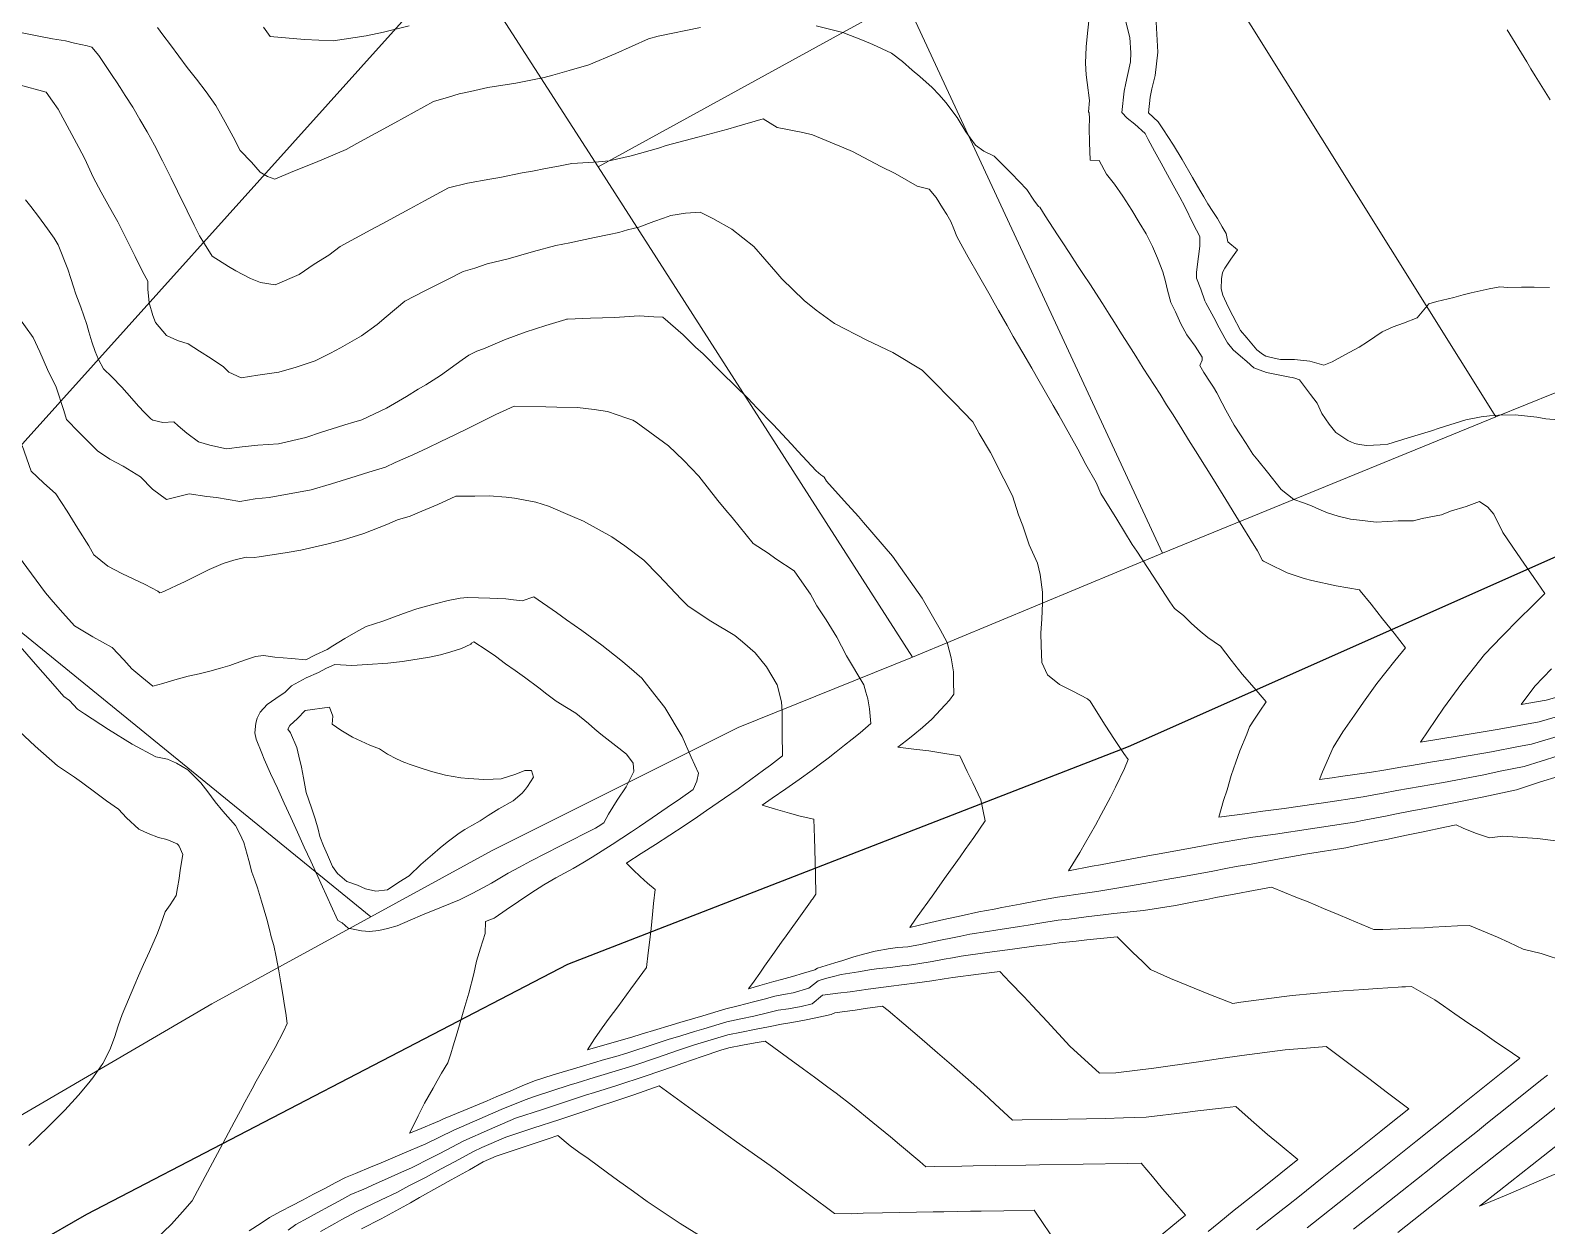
# Model space of a CAD drawing. Header units: inches. Extents: x 11351264 to 11356330, y 6702313 to 6706468.
# Drawn here: x 11354518.1 to 11354918.4, y 6705141.4 to 6705457 of the extents above; entities that cross this region are included whole.
import ezdxf

# ---------------------------------------------------------------- set-up
doc = ezdxf.new("R2010")
doc.units = ezdxf.units.IN
doc.header["$MEASUREMENT"] = 0
doc.layers.add('Shumate_Contours_clip1', color=7, linetype='Continuous', lineweight=0)
doc.layers.add('Shumate_Parcels_clip1', color=7, linetype='Continuous', lineweight=0)
doc.layers.add('Shumate_Streets_clip1', color=7, linetype='Continuous')

msp = doc.modelspace()

# ---------------------------------------------------------------- linework, layer by layer
at = {"layer": 'Shumate_Contours_clip1'}
for points, elevation in [([(11354807.02, 6705460.35), (11354808.42, 6705455.12), (11354808.68, 6705451.13), (11354808.56, 6705448.74), (11354807.77, 6705445.11), (11354807.33, 6705443.13), (11354806.85, 6705441.01), (11354806.24, 6705435.38), (11354807.69, 6705433.82), (11354809.71, 6705432.3), (11354812.44, 6705429.8), (11354813.21, 6705428.24), (11354814.93, 6705425.12), (11354816.65, 6705421.99), (11354818.36, 6705418.87), (11354819.86, 6705416.13), (11354821.59, 6705412.97), (11354822.9, 6705410.57), (11354825.14, 6705406), (11354826.84, 6705402.59), (11354826.86, 6705400.02), (11354826.47, 6705397.34), (11354825.99, 6705393.18), (11354825.99, 6705392.08), (11354825.99, 6705391.72), (11354826, 6705391.63), (11354827.08, 6705388.72), (11354828.18, 6705385.64), (11354828.45, 6705385.11), (11354830.55, 6705381.2), (11354832, 6705378.46), (11354833.45, 6705375.73), (11354834.2, 6705374.51), (11354835.64, 6705372.73), (11354837.62, 6705370.98), (11354839.23, 6705369.58), (11354841.14, 6705367.93), (11354844.45, 6705366.72), (11354845.33, 6705366.52), (11354848.43, 6705365.9), (11354850.59, 6705365.43), (11354851.27, 6705365.36), (11354851.93, 6705365.2), (11354853.19, 6705364.77), (11354854.47, 6705363.01), (11354856.07, 6705360.88), (11354857.87, 6705358.62), (11354859.1, 6705355.85), (11354861.02, 6705353.09), (11354862.79, 6705350.89), (11354864.88, 6705349.43), (11354865.91, 6705348.76), (11354866.86, 6705348.33), (11354867.78, 6705347.94), (11354868.96, 6705347.69), (11354870.96, 6705347.44), (11354874.45, 6705347.57), (11354876.51, 6705347.77), (11354881.88, 6705349.41), (11354887.99, 6705351.28), (11354890.08, 6705351.98), (11354897.1, 6705354.23), (11354901.15, 6705355.02), (11354903.29, 6705355.24), (11354905.68, 6705355.45), (11354910.07, 6705355.55), (11354915.81, 6705354.95), (11354918.21, 6705354.46), (11354921.49, 6705354.22)], 1406), ([(11354513.28, 6705456.93), (11354518.59, 6705455.86), (11354520.82, 6705455.42), (11354524, 6705454.84), (11354527.38, 6705454.24), (11354529.77, 6705453.7), (11354533.15, 6705452.94), (11354534.38, 6705452.56), (11354536.17, 6705450.37), (11354537.79, 6705448.05), (11354539.89, 6705444.86), (11354540.85, 6705443.47), (11354541.79, 6705441.94), (11354543.17, 6705439.84), (11354545.13, 6705436.73), (11354547.05, 6705433.54), (11354548.92, 6705430.27), (11354550.85, 6705426.7), (11354553.03, 6705422.56), (11354555.29, 6705417.99), (11354556.98, 6705414.59), (11354559.48, 6705409.43), (11354561.4, 6705405.57), (11354562.79, 6705402.77), (11354564.09, 6705400.66), (11354566.11, 6705397.39), (11354570.46, 6705394.66), (11354572.39, 6705393.52), (11354576.19, 6705391.53), (11354578.87, 6705390.46), (11354582.7, 6705389.89), (11354589.12, 6705392.59), (11354593.07, 6705395.27), (11354596.9, 6705397.67), (11354599.87, 6705399.97), (11354608, 6705404.39), (11354611.03, 6705405.98), (11354618.25, 6705409.95), (11354622.19, 6705412.01), (11354628.51, 6705415.43), (11354633.49, 6705416.68), (11354639.44, 6705417.77), (11354642.08, 6705418.2), (11354647.92, 6705419.43), (11354650.69, 6705419.82), (11354654.11, 6705420.57), (11354657.54, 6705421.18), (11354661.03, 6705421.87), (11354665.44, 6705422.17), (11354668.12, 6705422.31), (11354670.92, 6705422.55), (11354676.7, 6705423.93), (11354683.97, 6705425.92), (11354685.94, 6705426.62), (11354694.34, 6705428.84), (11354702.29, 6705430.93), (11354704.66, 6705431.63), (11354711.6, 6705433.66), (11354715.24, 6705431.35), (11354722.05, 6705430.06), (11354724.62, 6705429.46), (11354732.84, 6705426.05), (11354735.17, 6705425.08), (11354742.63, 6705421.06), (11354746.43, 6705419.24), (11354752.23, 6705415.89), (11354755.44, 6705415.11), (11354757.29, 6705412.87), (11354758.94, 6705410.19), (11354760.07, 6705408.44), (11354761.09, 6705406.55), (11354761.91, 6705404.61), (11354762.67, 6705402.65), (11354764.32, 6705399.7), (11354765.73, 6705397.18), (11354768.42, 6705392.38), (11354771.47, 6705387.03), (11354772.57, 6705385.08), (11354773.73, 6705383.05), (11354775.99, 6705379.07), (11354777.6, 6705376.24), (11354780.09, 6705371.88), (11354782.47, 6705367.82), (11354783.75, 6705365.63), (11354788.18, 6705358.01), (11354789.62, 6705355.48), (11354792.52, 6705350.27), (11354794.67, 6705346.49), (11354796.76, 6705342.44), (11354799.53, 6705337.66), (11354800.69, 6705334.76), (11354804.91, 6705327.95), (11354809.01, 6705321.32), (11354810.21, 6705319.49), (11354814.51, 6705312.93), (11354818.97, 6705306.12), (11354820.18, 6705304.4), (11354822.55, 6705302.51), (11354824.65, 6705300.4), (11354826.95, 6705298.4), (11354829, 6705296.74), (11354832.29, 6705294.41), (11354835.12, 6705290.76), (11354838.07, 6705287.08), (11354841.21, 6705283.44), (11354844.37, 6705279.73), (11354842.67, 6705277.3), (11354841.33, 6705275.16), (11354840.01, 6705273.18), (11354839.23, 6705271.23), (11354837.38, 6705266.77), (11354836.4, 6705263.79), (11354835.15, 6705260.26), (11354834.07, 6705256.53), (11354833.13, 6705253.7), (11354831.91, 6705249.34), (11354838.75, 6705250.21), (11354843.53, 6705250.87), (11354849.13, 6705251.6), (11354857.54, 6705252.81), (11354859.54, 6705253.09), (11354869.98, 6705254.65), (11354872.78, 6705255.18), (11354875.29, 6705255.62), (11354878.9, 6705256.3), (11354885.04, 6705257.39), (11354891.16, 6705258.47), (11354901.8, 6705260.46), (11354906.14, 6705261.4), (11354912.47, 6705262.64), (11354921.48, 6705265.45)], 1412), ([(11354551.65, 6705457.77), (11354553.05, 6705455.89), (11354555.11, 6705453.19), (11354559.49, 6705447.22), (11354562.01, 6705444.12), (11354564.55, 6705440.81), (11354567.09, 6705437.24), (11354569.51, 6705432.79), (11354571.66, 6705428.9), (11354573.51, 6705425.35), (11354576.49, 6705422.25), (11354578.82, 6705419.62), (11354580.69, 6705418.45), (11354582.61, 6705417.76), (11354587.38, 6705419.74), (11354593.42, 6705422.19), (11354601.5, 6705425.61), (11354604.27, 6705427.13), (11354614.3, 6705432.64), (11354624.54, 6705438.25), (11354628.47, 6705439.36), (11354631.36, 6705440.26), (11354634.27, 6705440.94), (11354638.85, 6705441.93), (11354646.32, 6705443.1), (11354653.8, 6705444.55), (11354656.03, 6705445.18), (11354660.35, 6705446.44), (11354665.51, 6705447.97), (11354672.68, 6705450.89), (11354681.33, 6705454.84), (11354683.85, 6705455.5), (11354695.02, 6705457.83)], 1410), ([(11354579.63, 6705457.86), (11354581.38, 6705455.45), (11354590.48, 6705454.59), (11354598.07, 6705454.3), (11354606.78, 6705455.58), (11354611.34, 6705456.54), (11354618.11, 6705458.21)], 1408), ([(11354725.55, 6705458.22), (11354732.64, 6705456.51), (11354738.23, 6705454.23), (11354740.5, 6705453.3), (11354745.45, 6705451.04), (11354748.36, 6705448.86), (11354750.89, 6705446.56), (11354752.97, 6705444.9), (11354756.16, 6705441.91), (11354758.02, 6705440.05), (11354759.78, 6705438), (11354762.79, 6705434.03), (11354765.05, 6705430.28), (11354767.64, 6705426.77), (11354769.85, 6705425.16), (11354772.53, 6705423.8), (11354775.01, 6705421.4), (11354777.18, 6705419.23), (11354781.21, 6705415.05), (11354783.07, 6705412.24), (11354784.25, 6705410.5), (11354784.65, 6705410.38), (11354786.01, 6705408.03), (11354789.28, 6705403.04), (11354790.55, 6705401.21), (11354792.58, 6705398.11), (11354794.59, 6705394.99), (11354796.17, 6705392.57), (11354797.79, 6705390.08), (11354801.14, 6705384.89), (11354802.92, 6705382.08), (11354804.3, 6705379.89), (11354806.2, 6705376.9), (11354808.09, 6705373.9), (11354809.92, 6705371.02), (11354811.94, 6705367.82), (11354816.36, 6705360.94), (11354818.07, 6705358.21), (11354819.78, 6705355.49), (11354822.07, 6705351.82), (11354823.88, 6705348.92), (11354825.69, 6705346.02), (11354828.5, 6705341.5), (11354830.45, 6705338.45), (11354833.72, 6705333.13), (11354836.37, 6705328.84), (11354840.03, 6705322.87), (11354842.04, 6705319.64), (11354843.44, 6705317.06), (11354843.63, 6705316.93), (11354844.94, 6705316.29), (11354849.89, 6705313.79), (11354854.4, 6705312.31), (11354856.39, 6705311.77), (11354862.88, 6705310.37), (11354868.98, 6705309.31), (11354869.22, 6705309.02), (11354872.05, 6705305.5), (11354875.11, 6705301.69), (11354878.15, 6705297.87), (11354881.18, 6705294.04), (11354878.33, 6705290.57), (11354873.62, 6705284.55), (11354870.09, 6705279.66), (11354867.65, 6705276.27), (11354864.61, 6705271.81), (11354862.04, 6705267.67), (11354859.26, 6705261.29), (11354858.49, 6705259.24), (11354861.79, 6705259.69), (11354863.97, 6705260.01), (11354872.21, 6705261.18), (11354875.41, 6705261.75), (11354879.91, 6705262.5), (11354882.76, 6705262.93), (11354888.32, 6705263.87), (11354893.28, 6705264.69), (11354895.67, 6705265.14), (11354903.85, 6705266.57), (11354910.96, 6705267.96), (11354914.46, 6705268.59), (11354922.97, 6705271.14)], 1410), ([(11354797.53, 6705459.57), (11354797.13, 6705455.43), (11354796.84, 6705452.69), (11354796.64, 6705448.37), (11354796.89, 6705445.28), (11354797.15, 6705443.27), (11354797.75, 6705438.53), (11354797.43, 6705435.57), (11354797.68, 6705435.22), (11354797.72, 6705433.73), (11354797.67, 6705431.3), (11354797.69, 6705427.45), (11354797.88, 6705422.75), (11354800.32, 6705422.64), (11354802.24, 6705419.04), (11354804.31, 6705416.44), (11354806.55, 6705413.29), (11354808.9, 6705409.59), (11354810.86, 6705406.34), (11354812.65, 6705403.33), (11354814.4, 6705400), (11354815.71, 6705396.86), (11354817.1, 6705393.3), (11354817.75, 6705390.75), (11354818.34, 6705388.42), (11354819.18, 6705385.18), (11354820.4, 6705382.75), (11354821.88, 6705379.57), (11354823.46, 6705376.63), (11354823.63, 6705376.35), (11354823.95, 6705375.93), (11354825.66, 6705373.66), (11354827.5, 6705370.73), (11354827.49, 6705369.98), (11354826.85, 6705368.55), (11354827.89, 6705366.68), (11354829.6, 6705364.19), (11354830.47, 6705362.86), (11354831.38, 6705361.3), (11354832.77, 6705358.58), (11354833.72, 6705356.72), (11354835.91, 6705352.84), (11354837.57, 6705350.25), (11354839.05, 6705347.93), (11354840.83, 6705345.13), (11354842.17, 6705343.52), (11354844.7, 6705340.39), (11354848.33, 6705335.79), (11354851.71, 6705333.14), (11354854.23, 6705332.26), (11354856.33, 6705331.49), (11354858.3, 6705330.63), (11354860.54, 6705329.62), (11354863.36, 6705328.77), (11354866.6, 6705327.95), (11354868.97, 6705327.74), (11354871.17, 6705327.45), (11354873.37, 6705327.17), (11354879.26, 6705327.54), (11354883.26, 6705327.56), (11354885.58, 6705328.17), (11354890.68, 6705329.13), (11354893.02, 6705330.13), (11354897.15, 6705331.35), (11354900.71, 6705332.66), (11354902.93, 6705331.19), (11354904.46, 6705329.3), (11354906.83, 6705324.42), (11354910.62, 6705318.92), (11354912.4, 6705316.36), (11354915.02, 6705312.57), (11354917.98, 6705308.35), (11354915.95, 6705306.37), (11354914.51, 6705304.93), (11354911.24, 6705301.71), (11354906.62, 6705297), (11354902.03, 6705292.27), (11354898.07, 6705287.25), (11354896.07, 6705284.67), (11354891.17, 6705278.05), (11354885.08, 6705269.14), (11354895.31, 6705270.76), (11354900.58, 6705271.68), (11354905.84, 6705272.54), (11354916.41, 6705274.43), (11354927.62, 6705277.7)], 1408), ([(11354815.29, 6705459.19), (11354815.75, 6705451.32), (11354815.03, 6705445.12), (11354814.21, 6705441.59), (11354813.77, 6705439.43), (11354813.3, 6705435.23), (11354815.87, 6705432.92), (11354817.28, 6705430.79), (11354818.39, 6705429.05), (11354819.89, 6705426.77), (11354822.19, 6705422.93), (11354824.92, 6705418.15), (11354826.83, 6705414.85), (11354827.88, 6705413.06), (11354829, 6705411.27), (11354830.33, 6705409.22), (11354831.48, 6705407.35), (11354832.78, 6705405.15), (11354833.8, 6705403.41), (11354834.23, 6705401.19), (11354836.83, 6705399.09), (11354835.07, 6705396.65), (11354833.44, 6705394.27), (11354832.85, 6705393.11), (11354832.54, 6705391.45), (11354832.48, 6705388.81), (11354832.91, 6705387.1), (11354834.36, 6705384.08), (11354835.6, 6705381.65), (11354837.58, 6705377.78), (11354839.27, 6705375.83), (11354840.61, 6705374.28), (11354841.92, 6705372.73), (11354843.41, 6705371.53), (11354844.24, 6705371.05), (11354846.83, 6705370.37), (11354848.17, 6705370.16), (11354851.81, 6705370.16), (11354855.94, 6705369.73), (11354859.61, 6705368.63), (11354861.78, 6705369.53), (11354865.15, 6705371.34), (11354868.92, 6705373.39), (11354871.08, 6705374.83), (11354874.96, 6705377.47), (11354877.94, 6705378.72), (11354880.63, 6705379.75), (11354884.23, 6705381.16), (11354887.27, 6705384.87), (11354889.46, 6705385.42), (11354893.93, 6705386.53), (11354896.41, 6705387.25), (11354898.49, 6705387.76), (11354903.21, 6705388.79), (11354906.05, 6705389.33), (11354908.2, 6705389.18), (11354911.81, 6705389.24), (11354915.12, 6705389.22), (11354919.19, 6705389.15)], 1404), ([(11354907.99, 6705457.17), (11354913.17, 6705448.7), (11354914.26, 6705446.9), (11354915.42, 6705444.99), (11354919.33, 6705438.66)], 1402), ([(11354515.12, 6705442.67), (11354522.29, 6705440.75), (11354523.96, 6705438.37), (11354525.46, 6705436.21), (11354528.46, 6705430.7), (11354530.88, 6705426.11), (11354532.45, 6705423.1), (11354534.69, 6705418.25), (11354536.81, 6705414.31), (11354538.53, 6705411.12), (11354539.76, 6705408.93), (11354541.17, 6705406.47), (11354543.33, 6705402.27), (11354545.75, 6705397.36), (11354547.75, 6705393.41), (11354549.14, 6705390.85), (11354549.1, 6705388.73), (11354549.44, 6705385.09), (11354550.46, 6705381.72), (11354551.16, 6705379.9), (11354554.08, 6705376.47), (11354557, 6705375.12), (11354559.79, 6705374.29), (11354562.78, 6705372.33), (11354565.88, 6705370.44), (11354569.06, 6705368.18), (11354570.47, 6705366.75), (11354573.77, 6705365.27), (11354578.2, 6705365.98), (11354583.69, 6705366.75), (11354588.25, 6705368.14), (11354593.33, 6705369.79), (11354597.38, 6705371.84), (11354600.03, 6705373.2), (11354605.54, 6705376.37), (11354609.65, 6705379.39), (11354612.07, 6705381.44), (11354617, 6705385.51), (11354622.04, 6705388.17), (11354628.4, 6705391.32), (11354632.35, 6705393.4), (11354635.44, 6705394.26), (11354638.69, 6705395.43), (11354644.29, 6705396.74), (11354650.94, 6705398.69), (11354656.84, 6705400.23), (11354660.5, 6705400.98), (11354663.37, 6705401.57), (11354667.07, 6705402.37), (11354670.89, 6705403.15), (11354673.46, 6705403.68), (11354675.75, 6705404.33), (11354678.76, 6705405.09), (11354682.68, 6705406.54), (11354685.23, 6705407.47), (11354687.18, 6705408.16), (11354691.06, 6705408.81), (11354694.92, 6705409), (11354698.31, 6705407.34), (11354703.32, 6705404.52), (11354709.15, 6705399.95), (11354714.91, 6705393.26), (11354716.5, 6705391.41), (11354722.37, 6705385.68), (11354725.53, 6705383.17), (11354730.41, 6705379.63), (11354738.93, 6705375.2), (11354745.77, 6705371.96), (11354753.58, 6705367.32), (11354757.15, 6705363.7), (11354760.45, 6705360.37), (11354762.08, 6705358.7), (11354766.89, 6705353.64), (11354768.57, 6705350.59), (11354771.57, 6705345.57), (11354775.12, 6705338.63), (11354777.36, 6705334.18), (11354778.96, 6705329.13), (11354780.09, 6705326.23), (11354781.82, 6705321.19), (11354784, 6705316.36), (11354784.68, 6705313.37), (11354785.32, 6705308.73), (11354785.31, 6705305.81), (11354785.15, 6705301.67), (11354784.89, 6705297.84), (11354785.01, 6705294.6), (11354785.12, 6705290.13), (11354786.63, 6705286.9), (11354789.82, 6705284.34), (11354793.31, 6705282.58), (11354797.21, 6705280.54), (11354797.89, 6705279.95), (11354799.47, 6705277.37), (11354801.88, 6705273.57), (11354804.31, 6705269.83), (11354806.78, 6705266.15), (11354807.93, 6705264.55), (11354807.01, 6705262.16), (11354804.59, 6705257.26), (11354803.27, 6705254.61), (11354800.81, 6705250), (11354799.31, 6705247.21), (11354796.7, 6705242.63), (11354795.14, 6705239.96), (11354792.19, 6705235.12), (11354798.4, 6705236.32), (11354800.63, 6705236.73), (11354807.53, 6705238.04), (11354813.17, 6705239.07), (11354816.66, 6705239.73), (11354825.79, 6705241.42), (11354831.94, 6705242.52), (11354838.19, 6705243.55), (11354840.83, 6705244), (11354846.81, 6705244.82), (11354856.09, 6705246.19), (11354867.71, 6705248), (11354870.22, 6705248.5), (11354873.04, 6705249.03), (11354876.31, 6705249.68), (11354878.37, 6705250.07), (11354882.38, 6705250.87), (11354887.69, 6705251.89), (11354893.03, 6705252.91), (11354901.8, 6705254.66), (11354910.42, 6705256.51), (11354916.57, 6705258.51), (11354921.73, 6705260.12)], 1414), ([(11354516.86, 6705412.31), (11354518.24, 6705410.51), (11354520.29, 6705407.86), (11354522.63, 6705404.63), (11354524.4, 6705402.17), (11354525.49, 6705400.45), (11354528.02, 6705394.01), (11354528.77, 6705391.52), (11354529.49, 6705389.3), (11354530.11, 6705387.39), (11354531.41, 6705383.94), (11354532.98, 6705379.35), (11354533.55, 6705377.4), (11354534.34, 6705374.78), (11354535.21, 6705372.25), (11354536.14, 6705370.17), (11354537.46, 6705367.63), (11354539.66, 6705365.53), (11354542.24, 6705362.81), (11354543.61, 6705361.3), (11354546.79, 6705357.77), (11354548.2, 6705356.2), (11354549.91, 6705354.43), (11354550.42, 6705354.12), (11354553.12, 6705353.51), (11354555.96, 6705353.66), (11354557.12, 6705352.6), (11354559.38, 6705350.67), (11354562.46, 6705348.44), (11354565.45, 6705347.51), (11354569.87, 6705346.59), (11354574.02, 6705347.06), (11354578.17, 6705347.5), (11354583.6, 6705347.89), (11354590.84, 6705349.53), (11354595.01, 6705350.92), (11354599.24, 6705352.25), (11354601.17, 6705352.86), (11354603.49, 6705353.57), (11354605.58, 6705354.23), (11354612.16, 6705357.33), (11354617.38, 6705360.4), (11354620.46, 6705362.28), (11354622.52, 6705363.48), (11354626.39, 6705365.9), (11354632.07, 6705370.04), (11354633.83, 6705371.3), (11354636, 6705372.38), (11354637.72, 6705372.99), (11354643.3, 6705375.36), (11354648.78, 6705377.38), (11354654.2, 6705379.15), (11354659.46, 6705380.71), (11354659.66, 6705380.76), (11354659.95, 6705380.8), (11354665.99, 6705381.08), (11354672.37, 6705381.25), (11354678.82, 6705381.66), (11354682.68, 6705381.36), (11354685.07, 6705381.33), (11354690.46, 6705376.68), (11354693.75, 6705373.41), (11354695.73, 6705371.59), (11354700.67, 6705366.64), (11354707.58, 6705359.85), (11354709.92, 6705357.36), (11354714.25, 6705352.95), (11354719.04, 6705347.77), (11354720.74, 6705345.94), (11354725.55, 6705340.73), (11354726.79, 6705339.7), (11354727.34, 6705339.35), (11354727.68, 6705339.03), (11354728.29, 6705338.05), (11354732.94, 6705332.83), (11354736.74, 6705328.71), (11354738.08, 6705327.12), (11354745.68, 6705318.18), (11354753.58, 6705307.14), (11354758.27, 6705298.83), (11354760.19, 6705295.43), (11354761.22, 6705291.41), (11354761.78, 6705287.63), (11354761.81, 6705284.99), (11354761.88, 6705281.78), (11354760.75, 6705280.19), (11354759.63, 6705278.92), (11354756.14, 6705275.16), (11354753.63, 6705273.01), (11354751.06, 6705270.88), (11354749.41, 6705269.57), (11354747.09, 6705267.74), (11354751.35, 6705267.27), (11354755.33, 6705266.83), (11354759.56, 6705266.15), (11354763.49, 6705265.49), (11354765.46, 6705261.34), (11354766.91, 6705258.36), (11354769.07, 6705253.85), (11354770.19, 6705248.3), (11354767.17, 6705243.96), (11354764.94, 6705240.79), (11354763.56, 6705238.85), (11354759.93, 6705233.74), (11354758.22, 6705231.33), (11354756.62, 6705229.08), (11354755.01, 6705226.83), (11354753.4, 6705224.58), (11354751.8, 6705222.33), (11354750.26, 6705220.17), (11354754.68, 6705221.21), (11354759.29, 6705222.26), (11354763.88, 6705223.29), (11354768.47, 6705224.29), (11354772.57, 6705224.99), (11354774.55, 6705225.41), (11354779.46, 6705226.37), (11354784.36, 6705227.29), (11354789.27, 6705228.18), (11354796.59, 6705229.27), (11354799.7, 6705229.66), (11354804.93, 6705230.59), (11354812.6, 6705231.85), (11354817.46, 6705232.71), (11354823.08, 6705233.68), (11354830.33, 6705235.08), (11354833.72, 6705235.71), (11354836.49, 6705236.23), (11354840.37, 6705236.93), (11354842.69, 6705237.33), (11354847.85, 6705238.26), (11354855.28, 6705239.6), (11354865.4, 6705241.24), (11354867.73, 6705241.72), (11354870.75, 6705242.32), (11354873.78, 6705242.95), (11354876.1, 6705243.41), (11354881.45, 6705244.51), (11354885.86, 6705245.43), (11354891.51, 6705246.62), (11354894.55, 6705247.26), (11354896.37, 6705246.38), (11354899.62, 6705245.09), (11354903.31, 6705243.84), (11354906.85, 6705244.25), (11354915.97, 6705243.65), (11354922.16, 6705242.84)], 1416), ([(11354512.74, 6705384.42), (11354518.84, 6705375.92), (11354520.6, 6705372.18), (11354522.65, 6705367.48), (11354524.89, 6705362.83), (11354526.91, 6705356.63), (11354527.63, 6705354.3), (11354530.95, 6705350.95), (11354532.68, 6705349.17), (11354534.27, 6705347.58), (11354535.8, 6705346.02), (11354539.07, 6705343.82), (11354542.57, 6705341.94), (11354547.15, 6705339.14), (11354550.39, 6705335.9), (11354554.08, 6705333.14), (11354560.04, 6705334.65), (11354564.71, 6705333.96), (11354567.25, 6705333.67), (11354573.41, 6705332.67), (11354577.5, 6705333.32), (11354581.19, 6705333.73), (11354592.27, 6705335.72), (11354597.59, 6705337.32), (11354602.73, 6705338.85), (11354607.43, 6705340.42), (11354611.87, 6705341.75), (11354614.45, 6705342.93), (11354619.11, 6705345), (11354623.03, 6705346.85), (11354626.28, 6705348.39), (11354630.34, 6705350.37), (11354633.43, 6705351.81), (11354635.92, 6705353.02), (11354641.02, 6705355.65), (11354645.87, 6705357.83), (11354654.21, 6705357.6), (11354657.12, 6705357.51), (11354662.59, 6705357.44), (11354666.99, 6705356.91), (11354670.44, 6705356.4), (11354675.62, 6705354.61), (11354677.13, 6705354.1), (11354678.03, 6705353.58), (11354686.57, 6705347.32), (11354690.55, 6705343.56), (11354694.61, 6705339.29), (11354699.63, 6705332.94), (11354701.75, 6705330.39), (11354703.37, 6705328.42), (11354708.92, 6705321.52), (11354712.87, 6705319.03), (11354714.94, 6705317.54), (11354719.72, 6705314.3), (11354721.79, 6705311.4), (11354724.04, 6705308.14), (11354725.78, 6705305.14), (11354728.19, 6705301.44), (11354731.03, 6705296.79), (11354732.27, 6705294.45), (11354733.59, 6705291.9), (11354738.15, 6705284.25), (11354738.66, 6705282.32), (11354739.17, 6705280.56), (11354739.62, 6705277.91), (11354739.97, 6705274.06), (11354737.22, 6705271.6), (11354735.03, 6705269.86), (11354733.06, 6705268.31), (11354730.87, 6705266.56), (11354728.74, 6705264.91), (11354726.73, 6705263.38), (11354724.54, 6705261.71), (11354721.04, 6705259.22), (11354717.52, 6705256.75), (11354713.97, 6705254.3), (11354711.27, 6705252.47), (11354714.8, 6705251.39), (11354718.49, 6705250.32), (11354721.33, 6705249.59), (11354724.96, 6705248.75), (11354725.15, 6705243.84), (11354725.32, 6705237.6), (11354725.41, 6705233.95), (11354725.47, 6705228.97), (11354724.57, 6705227.69), (11354724.37, 6705227.42), (11354724.05, 6705226.97), (11354721.86, 6705223.88), (11354717.66, 6705217.98), (11354716.45, 6705216.27), (11354714.16, 6705213.06), (11354711.93, 6705209.92), (11354710.66, 6705208.13), (11354709.16, 6705206.04), (11354707.72, 6705204.01), (11354710.7, 6705204.87), (11354713.8, 6705205.75), (11354714.37, 6705205.88), (11354716.39, 6705206.45), (11354719.31, 6705207.26), (11354722.24, 6705208.09), (11354725.18, 6705208.97), (11354725.9, 6705209.39), (11354730.48, 6705210.83), (11354732.61, 6705211.46), (11354735.52, 6705212.45), (11354738.09, 6705213.17), (11354741.11, 6705213.94), (11354745.08, 6705214.6), (11354747.09, 6705214.86), (11354749.8, 6705215.1), (11354753.09, 6705215.68), (11354758.4, 6705216.79), (11354761.6, 6705217.47), (11354763.73, 6705217.87), (11354766.15, 6705218.38), (11354770.79, 6705219.09), (11354773, 6705219.46), (11354779.29, 6705220.4), (11354781.55, 6705220.79), (11354784.59, 6705221.29), (11354789.5, 6705222.06), (11354792.38, 6705222.4), (11354796.82, 6705223), (11354802.05, 6705223.58), (11354804.15, 6705223.85), (11354811.95, 6705224.67), (11354820.4, 6705225.99), (11354822.61, 6705226.41), (11354825.72, 6705227.03), (11354828.74, 6705227.6), (11354831.04, 6705228.05), (11354836.36, 6705229.06), (11354841.04, 6705229.95), (11354845.77, 6705230.85), (11354852.67, 6705228.04), (11354855.44, 6705226.9), (11354859.51, 6705225.21), (11354863.35, 6705223.61), (11354866.29, 6705222.37), (11354871.28, 6705220.25), (11354871.92, 6705219.97), (11354872.77, 6705219.6), (11354875.15, 6705219.68), (11354879.26, 6705219.83), (11354882.6, 6705219.98), (11354886.15, 6705220.11), (11354888.33, 6705220.22), (11354891.61, 6705220.42), (11354894.9, 6705220.62), (11354898.08, 6705220.72), (11354905.42, 6705217.62), (11354908.5, 6705216.25), (11354912.24, 6705214.45), (11354916.96, 6705213.26), (11354923.42, 6705211.22)], 1418), ([(11354515.95, 6705347.45), (11354518.36, 6705340.64), (11354521.59, 6705337.56), (11354524.84, 6705334.68), (11354527.86, 6705330.11), (11354530.68, 6705325.5), (11354533.55, 6705320.91), (11354534.87, 6705318.58), (11354538.57, 6705315.6), (11354542.28, 6705313.65), (11354548.42, 6705310.76), (11354551.79, 6705308.96), (11354552.26, 6705308.53), (11354552.66, 6705308.65), (11354553.11, 6705308.8), (11354553.73, 6705309.08), (11354556.65, 6705310.5), (11354558.78, 6705311.43), (11354565.34, 6705314.69), (11354568.99, 6705316.3), (11354571.83, 6705317.14), (11354575.09, 6705317.92), (11354577.17, 6705317.85), (11354578.52, 6705318.04), (11354585.9, 6705319.19), (11354589.56, 6705319.8), (11354596.37, 6705321.38), (11354600.77, 6705322.54), (11354606.11, 6705324.22), (11354612.2, 6705326.57), (11354615.08, 6705327.76), (11354618.39, 6705328.79), (11354621.42, 6705330.11), (11354625.72, 6705331.86), (11354630.42, 6705334.02), (11354632.7, 6705334.04), (11354635.48, 6705334.08), (11354639.24, 6705334.11), (11354643.69, 6705333.81), (11354645.91, 6705333.52), (11354651.53, 6705332.49), (11354654.87, 6705331.39), (11354661.25, 6705328.69), (11354664.16, 6705327.47), (11354671.61, 6705323.35), (11354675.04, 6705320.97), (11354680.1, 6705317.13), (11354683.94, 6705313.21), (11354690.02, 6705306.75), (11354691.78, 6705304.99), (11354697.8, 6705301.01), (11354704.07, 6705297.27), (11354706.16, 6705295.59), (11354709.46, 6705292.69), (11354712.49, 6705289.03), (11354715.28, 6705284.26), (11354716.44, 6705279.72), (11354716.62, 6705277.08), (11354716.6, 6705271.37), (11354716.69, 6705265.46), (11354713.51, 6705263.06), (11354711.68, 6705261.67), (11354708.36, 6705259.23), (11354705.01, 6705256.8), (11354701.39, 6705254.3), (11354696.59, 6705251.04), (11354694.2, 6705249.39), (11354690.68, 6705247.01), (11354686.92, 6705244.55), (11354683.14, 6705242.1), (11354679.35, 6705239.67), (11354675.57, 6705237.27), (11354675.54, 6705237.25), (11354675.46, 6705237.2), (11354675.49, 6705237.16), (11354677.23, 6705235.39), (11354679.08, 6705233.61), (11354681.02, 6705231.86), (11354683.05, 6705230.16), (11354682.64, 6705226.49), (11354682.36, 6705223.61), (11354681.97, 6705219.94), (11354681.54, 6705216.19), (11354681.24, 6705213.44), (11354680.76, 6705209.64), (11354677.89, 6705205.64), (11354676.68, 6705203.96), (11354673.25, 6705199.19), (11354670.95, 6705196.21), (11354669.03, 6705193.65), (11354667.06, 6705190.75), (11354665.17, 6705187.85), (11354671.05, 6705189.54), (11354676.93, 6705191.25), (11354679.36, 6705192.04), (11354683.47, 6705193.25), (11354686.42, 6705194.14), (11354689.56, 6705195.07), (11354693.5, 6705196.24), (11354695.66, 6705196.88), (11354701.76, 6705198.67), (11354705, 6705199.45), (11354709, 6705200.52), (11354711.82, 6705201.26), (11354714.67, 6705202.01), (11354717.49, 6705202.55), (11354719.51, 6705202.93), (11354723.62, 6705204.12), (11354726.13, 6705206.1), (11354728.04, 6705206.68), (11354730.12, 6705207.22), (11354732.15, 6705207.76), (11354734.48, 6705208.1), (11354736.76, 6705208.45), (11354740.15, 6705209.05), (11354742.16, 6705209.3), (11354745.17, 6705209.64), (11354748.24, 6705210.01), (11354749.55, 6705210.14), (11354752.44, 6705210.57), (11354756.19, 6705211.18), (11354759.38, 6705211.8), (11354761.58, 6705212.18), (11354763.89, 6705212.61), (11354770.7, 6705213.58), (11354777.43, 6705214.49), (11354784.27, 6705215.38), (11354786.31, 6705215.61), (11354789.73, 6705216.09), (11354794.17, 6705216.56), (11354797.06, 6705216.9), (11354805.01, 6705217.69), (11354809.21, 6705213.55), (11354811.7, 6705211.21), (11354813.85, 6705209.12), (11354819.12, 6705206.73), (11354821.46, 6705205.69), (11354827.27, 6705203.4), (11354829.21, 6705202.6), (11354835.55, 6705200.14), (11354837.68, 6705200.44), (11354842.44, 6705201.07), (11354849.14, 6705201.97), (11354851.22, 6705202.18), (11354856.93, 6705202.76), (11354862.53, 6705203.23), (11354864.71, 6705203.41), (11354870.14, 6705203.79), (11354873.79, 6705204.07), (11354879.18, 6705204.44), (11354880.2, 6705204.48), (11354881.11, 6705204.52), (11354882.72, 6705204.63), (11354888.92, 6705201.05), (11354891.21, 6705199.46), (11354894.18, 6705197.39), (11354897.89, 6705194.86), (11354900.88, 6705192.85), (11354904.55, 6705190.25), (11354909.37, 6705187.01), (11354911.34, 6705185.71), (11354909.5, 6705184.21), (11354901.59, 6705177.82), (11354895.45, 6705172.9), (11354892.92, 6705170.86), (11354883.89, 6705163.66), (11354874.68, 6705156.31), (11354871.04, 6705153.42), (11354865.76, 6705149.22), (11354856.83, 6705142.15), (11354855.23, 6705140.9)], 1420), ([(11354514.94, 6705318.19), (11354518.42, 6705313.53), (11354522.14, 6705308.54), (11354524.17, 6705306.14), (11354526.67, 6705303.22), (11354529.73, 6705299.84), (11354534.58, 6705296.87), (11354539.73, 6705294.07), (11354542.83, 6705290.86), (11354544.88, 6705288.49), (11354547.52, 6705286.26), (11354550.43, 6705283.93), (11354553.05, 6705284.61), (11354555.68, 6705285.39), (11354559.79, 6705286.5), (11354562.64, 6705287.16), (11354565.49, 6705287.86), (11354568.32, 6705288.61), (11354570.8, 6705289.34), (11354572.2, 6705289.83), (11354575.44, 6705291.03), (11354577.52, 6705291.68), (11354579.63, 6705291.96), (11354582.63, 6705291.58), (11354587.07, 6705291.18), (11354590.87, 6705290.87), (11354593.42, 6705292.13), (11354596.46, 6705293.59), (11354597.93, 6705294.52), (11354601.17, 6705296.51), (11354604.07, 6705298.18), (11354606.8, 6705299.63), (11354611.15, 6705301.04), (11354614.22, 6705302.17), (11354617.59, 6705303.43), (11354620.14, 6705304.34), (11354623.02, 6705305.12), (11354625.02, 6705305.64), (11354628.41, 6705306.49), (11354631.56, 6705307.16), (11354633.51, 6705307.31), (11354636.4, 6705307.25), (11354639.43, 6705307.11), (11354643.63, 6705306.91), (11354645.66, 6705306.66), (11354647.91, 6705306.4), (11354651.07, 6705307.45), (11354657.01, 6705303.36), (11354659.68, 6705301.43), (11354663.72, 6705298.55), (11354668.94, 6705294.68), (11354674.01, 6705290.72), (11354676.16, 6705288.93), (11354679.56, 6705285.98), (11354683.01, 6705281.63), (11354685.63, 6705278.29), (11354690.17, 6705270.64), (11354692.58, 6705265.12), (11354694.46, 6705260.95), (11354694.09, 6705258.78), (11354693.08, 6705256.64), (11354689.73, 6705254.26), (11354686.25, 6705251.83), (11354682.23, 6705249.12), (11354678.94, 6705246.87), (11354676.8, 6705245.44), (11354671.75, 6705242.04), (11354666.42, 6705238.76), (11354663.94, 6705237.27), (11354661.45, 6705235.75), (11354656.88, 6705233.25), (11354653.63, 6705231.4), (11354650.28, 6705229.22), (11354646.99, 6705227.02), (11354643.75, 6705224.81), (11354640.86, 6705222.79), (11354640.58, 6705222.64), (11354638.26, 6705221.79), (11354638.15, 6705218.54), (11354636.93, 6705214.68), (11354635.92, 6705211.25), (11354635.2, 6705207.96), (11354633.83, 6705202.8), (11354632.84, 6705199.32), (11354631.61, 6705195.11), (11354630.81, 6705192.38), (11354629.77, 6705188.93), (11354629.09, 6705186.8), (11354628.34, 6705184.46), (11354626.69, 6705181.71), (11354625.51, 6705179.68), (11354624.41, 6705177.77), (11354622.19, 6705173.77), (11354620.52, 6705170.43), (11354619.13, 6705167.7), (11354618.23, 6705165.89), (11354620.23, 6705166.7), (11354626.12, 6705169.08), (11354627.22, 6705169.62), (11354632.51, 6705171.82), (11354638.75, 6705174.43), (11354641.06, 6705175.42), (11354644.99, 6705177.06), (11354647.98, 6705178.32), (11354651.23, 6705179.68), (11354656.1, 6705181.3), (11354663.85, 6705183.55), (11354669.73, 6705185.28), (11354672.66, 6705186.15), (11354675.62, 6705187.03), (11354683.07, 6705189.44), (11354686.48, 6705190.6), (11354689.8, 6705191.6), (11354693.45, 6705192.72), (11354695.9, 6705193.45), (11354701.99, 6705195.24), (11354705.65, 6705196.03), (11354709.14, 6705196.78), (11354712.41, 6705197.57), (11354715.54, 6705198.31), (11354718.24, 6705198.72), (11354721.59, 6705199.3), (11354724.52, 6705200.05), (11354727.25, 6705202.34), (11354731.3, 6705202.82), (11354734.58, 6705203.15), (11354739.32, 6705203.9), (11354743.31, 6705204.45), (11354745.34, 6705204.68), (11354748.12, 6705205), (11354752.2, 6705205.56), (11354756.08, 6705206.1), (11354759.36, 6705206.59), (11354761.68, 6705206.98), (11354768.45, 6705207.85), (11354774.05, 6705208.53), (11354776.73, 6705205.76), (11354780.41, 6705201.95), (11354782.72, 6705199.47), (11354786.58, 6705195.31), (11354792.54, 6705188.85), (11354800.33, 6705181.68), (11354804.66, 6705181.78), (11354814.67, 6705182.99), (11354826.5, 6705184.74), (11354832.35, 6705185.57), (11354837.96, 6705186.38), (11354849.42, 6705187.83), (11354857.21, 6705188.52), (11354860.2, 6705188.75), (11354864.79, 6705185.34), (11354866.89, 6705183.74), (11354871.49, 6705180.27), (11354876.41, 6705176.55), (11354882.03, 6705172.31), (11354876.96, 6705168.24), (11354874.68, 6705166.41), (11354868.08, 6705161.13), (11354861.82, 6705156.14), (11354859.18, 6705154.03), (11354853.16, 6705149.26), (11354850.25, 6705146.95), (11354848.29, 6705145.42), (11354841.8, 6705140.34)], 1422), ([(11354514.85, 6705295), (11354519.44, 6705289.73), (11354521.38, 6705287.49), (11354524.07, 6705284.47), (11354526.94, 6705281.13), (11354528.42, 6705280.11), (11354530.58, 6705277.82), (11354532.44, 6705276.62), (11354538.72, 6705272.45), (11354544.99, 6705268.58), (11354551.21, 6705265.2), (11354554.34, 6705264.58), (11354556.66, 6705263.52), (11354559.66, 6705261.76), (11354563.11, 6705258.36), (11354565, 6705255.97), (11354566.92, 6705253.31), (11354568.95, 6705250.89), (11354572.26, 6705247.06), (11354573.44, 6705244.94), (11354574.48, 6705242.63), (11354575.76, 6705237.83), (11354576.61, 6705234.74), (11354577.35, 6705232.63), (11354578.07, 6705230.63), (11354579.14, 6705227.11), (11354580.53, 6705222.4), (11354581.23, 6705219.63), (11354581.69, 6705217.73), (11354582.39, 6705215.39), (11354583.03, 6705212.41), (11354583.68, 6705208.73), (11354584.23, 6705205.54), (11354584.75, 6705202.49), (11354585.23, 6705199.58), (11354585.59, 6705197.57), (11354585.91, 6705194.84), (11354584.91, 6705192.71), (11354582.71, 6705188.45), (11354580.26, 6705184.05), (11354577.69, 6705179.59), (11354576.64, 6705177.56), (11354574.76, 6705174.06), (11354573.6, 6705171.89), (11354571.94, 6705168.75), (11354569.73, 6705164.61), (11354567.51, 6705160.48), (11354564.26, 6705154.45), (11354560.8, 6705148.01), (11354558.29, 6705145.06), (11354555.39, 6705141.88), (11354551.2, 6705137.84)], 1424), ([(11354919.67, 6705288.49), (11354915.32, 6705283.93), (11354911.67, 6705279.05), (11354918.33, 6705280.17), (11354921.73, 6705281.17)], 1406), ([(11354513.71, 6705273.36), (11354519.39, 6705268.05), (11354525.27, 6705262.85), (11354529.8, 6705259.84), (11354531.57, 6705258.5), (11354535.76, 6705255.43), (11354538.18, 6705253.63), (11354541.34, 6705251.39), (11354543.51, 6705249.08), (11354546.74, 6705246.13), (11354549.23, 6705244.95), (11354551.97, 6705243.94), (11354554.16, 6705243.39), (11354556.85, 6705242.25), (11354557.11, 6705241.97), (11354557.42, 6705241.61), (11354558.36, 6705239.45), (11354557.65, 6705235.32), (11354557.37, 6705233.12), (11354556.94, 6705230.66), (11354556.61, 6705228.66), (11354555.06, 6705226.16), (11354553.67, 6705224.28), (11354552.56, 6705221.01), (11354551.72, 6705218.65), (11354549.54, 6705213.79), (11354548.01, 6705210.42), (11354546.62, 6705207.41), (11354545.67, 6705205.15), (11354542.37, 6705197.17), (11354541.25, 6705194.24), (11354540.33, 6705191.11), (11354539.12, 6705187.84), (11354537.22, 6705184.26), (11354534.81, 6705180.78), (11354534.34, 6705180.12), (11354534.28, 6705180.1), (11354533.96, 6705179.72), (11354530.85, 6705175.91), (11354527.21, 6705171.95), (11354523.42, 6705168.13), (11354519.59, 6705164.36), (11354517.71, 6705162.65)], 1426), ([(11354575.91, 6705140.04), (11354579.01, 6705142.13), (11354581.21, 6705143.64), (11354584.32, 6705145.23), (11354587.06, 6705146.7), (11354590, 6705148.2), (11354592.9, 6705149.77), (11354595.66, 6705151.18), (11354598.74, 6705152.83), (11354601.33, 6705154.16), (11354603.98, 6705155.2), (11354608.06, 6705156.96), (11354610.14, 6705157.78), (11354616.31, 6705160.38), (11354622.51, 6705163.03), (11354629.92, 6705166.68), (11354636.78, 6705169.64), (11354642.44, 6705172.07), (11354648.7, 6705174.71), (11354651.19, 6705175.53), (11354655.82, 6705177.07), (11354660.39, 6705178.58), (11354662.5, 6705179.19), (11354666.99, 6705180.54), (11354674.3, 6705182.75), (11354677.41, 6705183.77), (11354683.38, 6705185.76), (11354689.25, 6705187.75), (11354693.42, 6705189.19), (11354696.13, 6705190.02), (11354702.23, 6705191.85), (11354705.89, 6705192.57), (11354709.33, 6705193.23), (11354713.41, 6705194.03), (11354716.39, 6705194.68), (11354719.1, 6705195.08), (11354722.49, 6705195.74), (11354725.48, 6705196.34), (11354729.52, 6705197.18), (11354730.49, 6705197.64), (11354732.43, 6705197.89), (11354735.82, 6705198.38), (11354738.49, 6705198.74), (11354743.09, 6705199.36), (11354744.57, 6705198.22), (11354752.82, 6705191.21), (11354757.64, 6705187.09), (11354761.28, 6705183.9), (11354762.8, 6705182.58), (11354764.95, 6705180.67), (11354767.98, 6705178), (11354769.81, 6705176.3), (11354772.75, 6705173.61), (11354777.43, 6705169.34), (11354779.99, 6705169.38), (11354787.69, 6705169.51), (11354791.99, 6705169.58), (11354801.83, 6705169.76), (11354806.69, 6705169.9), (11354812.66, 6705170.07), (11354823, 6705171.33), (11354826.32, 6705171.72), (11354833.37, 6705172.55), (11354836.37, 6705172.91), (11354840.4, 6705169.31), (11354844.72, 6705165.55), (11354848.03, 6705162.81), (11354852.72, 6705158.9), (11354843.72, 6705151.73), (11354837.49, 6705146.81), (11354835.92, 6705145.5), (11354831.89, 6705142.19), (11354829.08, 6705139.9)], 1424), ([(11354586.16, 6705140.24), (11354588.16, 6705141.72), (11354591.45, 6705143.49), (11354593.85, 6705144.83), (11354597.08, 6705146.57), (11354599.56, 6705147.93), (11354602.73, 6705149.63), (11354606.14, 6705151.09), (11354609.4, 6705152.6), (11354612.44, 6705153.89), (11354616.07, 6705155.57), (11354618.75, 6705156.72), (11354623.91, 6705159.39), (11354626.21, 6705160.51), (11354632.51, 6705163.85), (11354639.33, 6705166.86), (11354646.18, 6705169.79), (11354653.29, 6705172.1), (11354655.46, 6705172.82), (11354660.41, 6705174.46), (11354664.66, 6705175.86), (11354667.04, 6705176.58), (11354672.96, 6705178.42), (11354680.45, 6705180.94), (11354687.94, 6705183.49), (11354690.39, 6705184.34), (11354695.44, 6705186.08), (11354700.37, 6705187.79), (11354702.47, 6705188.42), (11354706.13, 6705189.1), (11354709.5, 6705189.71), (11354712.14, 6705190.19), (11354717.98, 6705185.87), (11354722.26, 6705182.78), (11354725.17, 6705180.68), (11354728.67, 6705178.05), (11354730.85, 6705176.39), (11354735.17, 6705173.04), (11354740.52, 6705168.7), (11354745.18, 6705164.86), (11354747.56, 6705162.87), (11354752.9, 6705158.36), (11354754.52, 6705157), (11354756.68, 6705157.04), (11354764.02, 6705157.16), (11354767.04, 6705157.21), (11354772.89, 6705157.31), (11354780.94, 6705157.43), (11354784.51, 6705157.48), (11354796.05, 6705157.64), (11354807.72, 6705157.86), (11354811.38, 6705157.95), (11354812.9, 6705156.19), (11354814.37, 6705154.39), (11354817.03, 6705151.15), (11354820.16, 6705147.52), (11354823.06, 6705144.22), (11354821.22, 6705142.7), (11354815.68, 6705138.11)], 1426), ([(11354918.64, 6705181.22), (11354916.8, 6705179.75), (11354908.82, 6705173.36), (11354902.81, 6705168.57), (11354900.13, 6705166.43), (11354890.74, 6705158.97), (11354887.82, 6705156.65), (11354880.25, 6705150.64), (11354872.37, 6705144.39), (11354867.42, 6705140.48)], 1418), ([(11354594.74, 6705139.9), (11354598.49, 6705141.99), (11354600.36, 6705143.03), (11354604.12, 6705145.1), (11354608.37, 6705147.08), (11354610.73, 6705148.27), (11354614.84, 6705150.16), (11354618.07, 6705151.92), (11354622.41, 6705154.15), (11354626.59, 6705156.46), (11354630.08, 6705158.3), (11354635.06, 6705161.06), (11354637.34, 6705162.07), (11354643.66, 6705164.85), (11354650.76, 6705167.16), (11354657.89, 6705169.51), (11354665.02, 6705171.88), (11354668.88, 6705173.18), (11354671.61, 6705174.04), (11354677.42, 6705176.03), (11354684.1, 6705178.32), (11354689.94, 6705174.11), (11354695.72, 6705169.93), (11354704.56, 6705163.57), (11354713.39, 6705157.37), (11354715.41, 6705155.85), (11354718.59, 6705153.48), (11354723.82, 6705149.61), (11354730.37, 6705144.64), (11354734.79, 6705144.56), (11354737.98, 6705144.71), (11354743.07, 6705144.8), (11354747.62, 6705144.9), (11354756.47, 6705145.07), (11354759.26, 6705145.12), (11354766.28, 6705145.24), (11354769.17, 6705145.29), (11354775.15, 6705145.39), (11354783.1, 6705145.53), (11354785.66, 6705141.75), (11354788.29, 6705137.86)], 1428), ([(11354924.09, 6705175.25), (11354916.07, 6705168.9), (11354910.16, 6705164.21), (11354907.36, 6705161.98), (11354898.58, 6705155.03), (11354894.18, 6705151.55), (11354887.6, 6705146.35), (11354879.12, 6705139.64)], 1416), ([(11354605.5, 6705140.63), (11354610.72, 6705143.27), (11354618.44, 6705147.5), (11354620.85, 6705148.88), (11354626.22, 6705151.83), (11354629.24, 6705153.57), (11354634.04, 6705156.21), (11354637.61, 6705158.27), (11354641.09, 6705159.82), (11354645.59, 6705161.31), (11354648.21, 6705162.16), (11354654.78, 6705164.36), (11354657.38, 6705165.23), (11354660.64, 6705162.51), (11354662.93, 6705160.82), (11354665.38, 6705159.15), (11354670.51, 6705155.39), (11354673.13, 6705153.43), (11354677.31, 6705150.44), (11354680.93, 6705147.81), (11354683.1, 6705146.38), (11354689.64, 6705142.04), (11354697.04, 6705137.44)], 1430), ([(11354923.71, 6705164.71), (11354917.49, 6705159.8), (11354914.6, 6705157.51), (11354905.91, 6705150.66), (11354900.7, 6705146.55), (11354907.71, 6705149.53), (11354917.67, 6705153.77), (11354924.03, 6705156.47)], 1414)]:
    msp.add_lwpolyline(points, dxfattribs=dict(at, elevation=elevation))
for points, elevation in [([(11354577.38, 6705271.55), (11354577.63, 6705274.12), (11354578.03, 6705275.4), (11354578.77, 6705277.04), (11354580.59, 6705279.02), (11354582.95, 6705280.61), (11354585.41, 6705282.29), (11354587.04, 6705283.94), (11354590.95, 6705286.09), (11354594.14, 6705287.47), (11354596.25, 6705288.68), (11354598.52, 6705289.59), (11354603.01, 6705289.32), (11354607.08, 6705289.64), (11354612.49, 6705289.96), (11354616.35, 6705290.41), (11354623.49, 6705291.56), (11354626.35, 6705292.14), (11354629.16, 6705292.97), (11354631.96, 6705293.85), (11354634.38, 6705295.01), (11354634.59, 6705295.25), (11354635.15, 6705295.6), (11354638.42, 6705293.45), (11354640.87, 6705291.8), (11354643.57, 6705289.76), (11354646.11, 6705287.98), (11354647.35, 6705287.11), (11354648.56, 6705286.24), (11354652.35, 6705283.44), (11354654.5, 6705281.8), (11354656.96, 6705279.94), (11354659.68, 6705278.26), (11354662.1, 6705276.8), (11354665.42, 6705274), (11354667.17, 6705272.54), (11354668.74, 6705271.22), (11354672.67, 6705268.13), (11354675.51, 6705265.93), (11354677.24, 6705263.55), (11354677.44, 6705261.34), (11354675.42, 6705257.35), (11354673.01, 6705253.78), (11354670.7, 6705250.09), (11354669.47, 6705247.82), (11354667.98, 6705246.8), (11354667.27, 6705246.37), (11354664.48, 6705244.97), (11354661.08, 6705243.26), (11354657.68, 6705241.53), (11354654.29, 6705239.8), (11354650.19, 6705237.67), (11354647.22, 6705236.1), (11354644.27, 6705234.53), (11354639.87, 6705231.85), (11354636.39, 6705230.01), (11354634.53, 6705229.03), (11354631.42, 6705227.43), (11354626.69, 6705225.5), (11354621.68, 6705223.48), (11354618.42, 6705222.07), (11354614.97, 6705220.59), (11354612.38, 6705219.94), (11354610.13, 6705219.41), (11354607.63, 6705219.12), (11354605.52, 6705219.29), (11354602.02, 6705219.97), (11354600.43, 6705221.44), (11354599.32, 6705222.02), (11354597.44, 6705226.05), (11354596.63, 6705227.81), (11354594.79, 6705231.9), (11354593.98, 6705233.66), (11354592.14, 6705237.72), (11354590.44, 6705241.38), (11354588.66, 6705245.32), (11354586.84, 6705249.21), (11354585.13, 6705253.01), (11354583.38, 6705256.92), (11354582.49, 6705258.82), (11354581.53, 6705260.82), (11354579.88, 6705264.59), (11354579.26, 6705266.16), (11354577.74, 6705269.91)], 1424), ([(11354586.07, 6705272.57), (11354586.63, 6705273.53), (11354588.67, 6705275.36), (11354590.68, 6705277.49), (11354597.1, 6705278.38), (11354597.93, 6705275.94), (11354597.76, 6705273.82), (11354600.08, 6705272.25), (11354603.17, 6705270.43), (11354607.72, 6705268.32), (11354610.3, 6705267.35), (11354612.42, 6705265.9), (11354614.76, 6705264.68), (11354616.86, 6705263.74), (11354617.22, 6705263.62), (11354617.69, 6705263.44), (11354618.15, 6705263.28), (11354620.51, 6705262.49), (11354623.99, 6705261.39), (11354627.69, 6705260.43), (11354631.73, 6705259.7), (11354633.79, 6705259.52), (11354635.16, 6705259.44), (11354637.8, 6705259.25), (11354640.31, 6705259.29), (11354642.41, 6705259.45), (11354646.31, 6705260.64), (11354648.64, 6705261.66), (11354650.44, 6705261.59), (11354650.92, 6705259.85), (11354649.4, 6705257.39), (11354648.86, 6705256.66), (11354647.98, 6705255.66), (11354645.55, 6705253.57), (11354641.79, 6705251.54), (11354638.93, 6705249.72), (11354636.84, 6705248.37), (11354634.64, 6705247.14), (11354632.77, 6705246.02), (11354631.3, 6705245.05), (11354630.25, 6705244.31), (11354628.17, 6705242.67), (11354626.33, 6705241.18), (11354624.27, 6705239.44), (11354621.18, 6705236.83), (11354618.15, 6705233.84), (11354615.42, 6705232.1), (11354612.39, 6705230.13), (11354609.33, 6705229.74), (11354606.55, 6705230.41), (11354604.45, 6705231.36), (11354601.66, 6705232.32), (11354599.18, 6705234.46), (11354597.87, 6705236.3), (11354596.53, 6705239.32), (11354595.5, 6705241.75), (11354594.54, 6705244.18), (11354594.12, 6705246.16), (11354593.28, 6705248.89), (11354592.29, 6705251.76), (11354590.91, 6705255.77), (11354590.19, 6705259.71), (11354589.73, 6705262.51), (11354589.02, 6705265.44), (11354588.46, 6705267.67), (11354586.8, 6705271.59)], 1426)]:
    msp.add_lwpolyline(points, close=True, dxfattribs=dict(at, elevation=elevation))
at = {"layer": 'Shumate_Parcels_clip1'}
for points in [[(11354914, 6705790.5), (11354784, 6705646.5), (11354748, 6705606), (11354632, 6705477), (11354490, 6705319), (11354450, 6705351.5), (11354383, 6705269), (11354249, 6705381.5), (11354186.54, 6705434.55), (11354156, 6705460.5), (11354097, 6705510.5), (11354000, 6705592), (11354302, 6705877.5), (11354091, 6706037.5), (11354128, 6706086), (11354497, 6705922.5)], [(11354905, 6705355), (11354748, 6705606), (11354784, 6705646.5), (11354914, 6705790.5), (11355441, 6705623), (11355457, 6705581.5), (11354952, 6705374)], [(11354905, 6705355), (11354817, 6705319), (11354749, 6705465.5), (11354668, 6705421), (11354632, 6705477), (11354748, 6705606)], [(11354668, 6705421), (11354751, 6705291.5), (11354705, 6705273), (11354640, 6705240.5), (11354608, 6705223), (11354490, 6705319), (11354632, 6705477)], [(11354817, 6705319), (11354751, 6705291.5), (11354668, 6705421), (11354749, 6705465.5)], [(11354490, 6705319), (11354608, 6705223), (11354566, 6705200), (11354506, 6705165), (11354383, 6705269), (11354450, 6705351.5)]]:
    msp.add_lwpolyline(points, close=True, dxfattribs=at)
at = {"layer": 'Shumate_Streets_clip1', "color": 4}
msp.add_lwpolyline([(11354498, 6705124), (11354506, 6705129), (11354533, 6705144.5), (11354660, 6705210.5), (11354808, 6705268), (11354951, 6705331.5), (11354995, 6705351), (11355351, 6705497), (11355633, 6705615.5)], dxfattribs=at)

doc.saveas('drawing.dxf')
